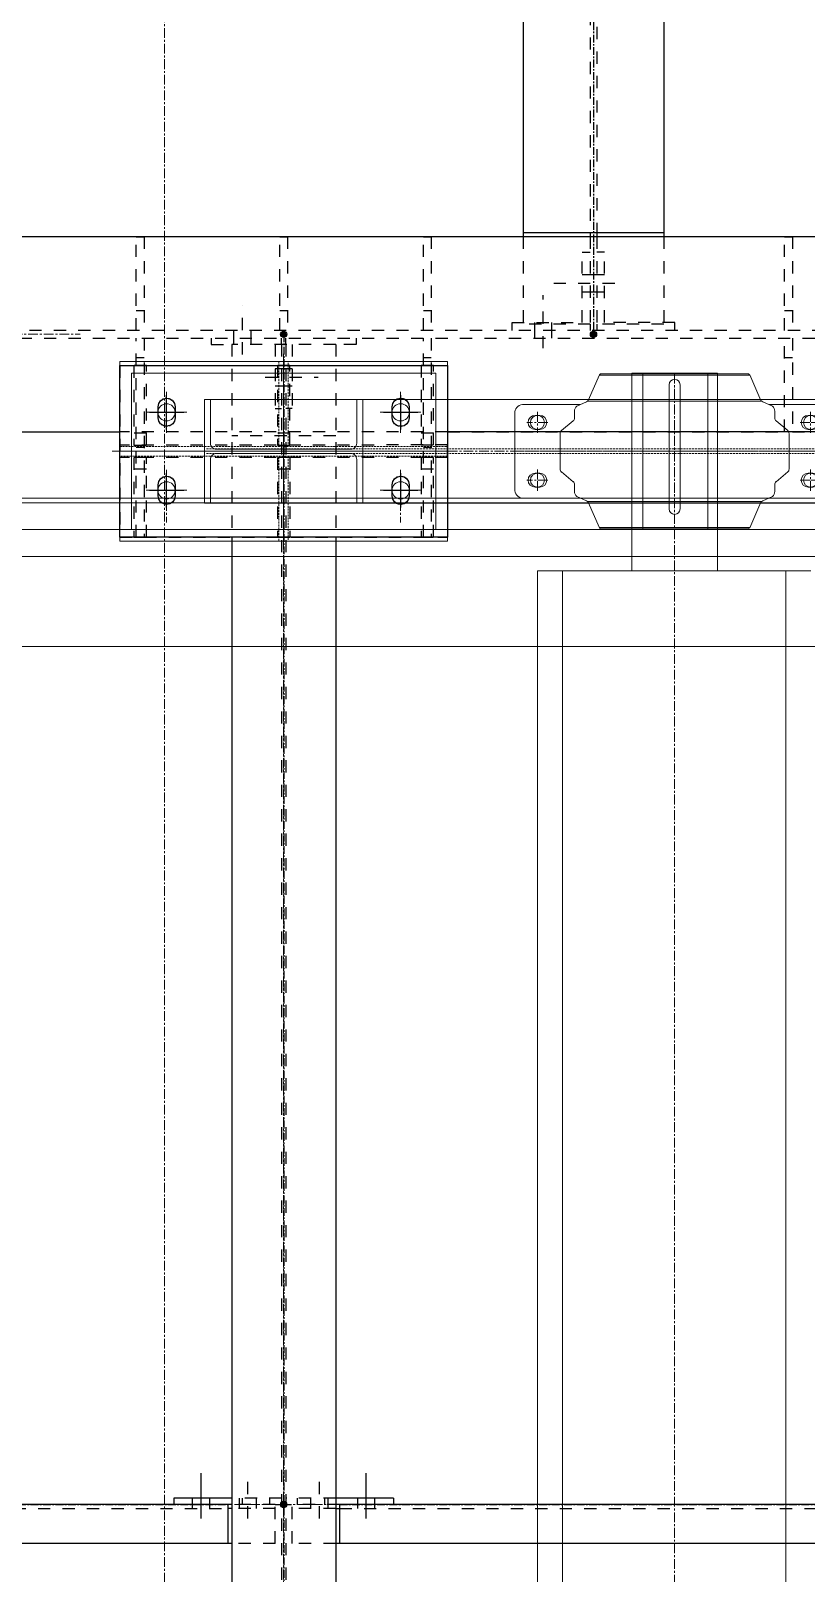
# Model space of a CAD drawing. Header units: inches. Extents: x 209270 to 234360, y -180214 to -150194.
# Drawn here: x 222891 to 223884, y -161652 to -159675 of the extents above; entities that cross this region are included whole.
import ezdxf

# ---------------------------------------------------------------- set-up
doc = ezdxf.new("R2010")
doc.units = ezdxf.units.IN
doc.header["$LTSCALE"] = 10
doc.header["$MEASUREMENT"] = 0
for name, pattern in [('CENTER', [2, 1.25, -0.25, 0.25, -0.25]), ('DXK_LINE_DOT2', [3.9198, 1.9599, -1.9599]), ('HIDDEN', [0.375, 0.25, -0.125])]:
    doc.linetypes.add(name, pattern=pattern)
doc.layers.get('0').update_dxf_attribs({"color": 1})
for name, color, linetype in [('_BLUE_0', 5, 'Continuous'), ('_BLUE_1', 5, 'Continuous'), ('_BLUE_2', 5, 'Continuous'), ('_BLUE_4', 5, 'Continuous')]:
    doc.layers.add(name, color=color, linetype=linetype)
for name, color, linetype, lineweight in [('adani logo', 1, 'Continuous', 15), ('All Bought', 1, 'Continuous', 9), ('Belt', 1, 'Continuous', 9), ('CEN', 1, 'CENTER', 9), ('DIM', 1, 'Continuous', 13), ('HIDDDEN', 1, 'HIDDEN', 9), ('HIDDEN', 1, 'HIDDEN', 9), ('MAIN OBJECT', 1, 'Continuous', 18), ('OBJECT', 1, 'Continuous', 18), ('STR25', 1, 'Continuous', 5)]:
    doc.layers.add(name, color=color, linetype=linetype, lineweight=lineweight)

# ---------------------------------------------------------------- blocks, each defined once
blk = doc.blocks.new('A$Ccd523e08')
at = {"layer": 'CEN'}
blk.add_line((-55.5, 1500, 4.7), (-2941.9, 1500, 4.7), dxfattribs=at)
blk = doc.blocks.new('A$C1f4f58bd')
at = {"layer": 'CEN'}
blk.add_lwpolyline([(1100, 2200), (5000, 2200), (5000, -2700), (1100, -2700)], close=True, dxfattribs=at)
blk = doc.blocks.new('A$Cee1ce5ad')
at = {"layer": 'All Bought'}
for p, q in [((-92.9, 99.5), (92.9, 99.5)), ((-110.6, 65.2), (-96.5, 98)), ((-96.6, 97.8), (96.6, 97.8)), ((-6.9, 85.4), (-6.9, -73.9)), ((6.9, 85.4), (6.9, -73.9)), ((110.6, 65.2), (96.5, 98)), ((-195, 60), (-120.6, 60)), ((-125.4, 57.7), (-113, 63.5)), ((-111.9, 64.2), (111.9, 64.2)), ((125.4, 57.7), (113, 63.5)), ((120.6, 60), (195, 60)), ((-205, 48.3), (-205, -48.3)), ((-128.3, 51.5), (-128.3, 42.7)), ((128.3, 51.5), (128.3, 42.7)), ((205, 48.3), (205, -48.3)), ((-146.7, 22.7), (-146.7, -22.7)), ((-144.9, 26.5), (-130.1, 38.9)), ((144.9, 26.5), (130.1, 38.9)), ((146.7, 22.7), (146.7, -22.7)), ((-144.9, -26.5), (-130.1, -38.9)), ((144.9, -26.5), (130.1, -38.9)), ((-128.3, -51.5), (-128.3, -42.7)), ((-125.4, -57.7), (-113, -63.5)), ((125.4, -57.7), (113, -63.5)), ((128.3, -51.5), (128.3, -42.7)), ((-195, -60), (-120.6, -60)), ((-111.9, -64.2), (111.9, -64.2)), ((-110.6, -65.2), (-96.5, -98)), ((110.6, -65.2), (96.5, -98)), ((120.6, -60), (195, -60)), ((-96.6, -97.8), (96.6, -97.8)), ((-92.9, -99.5), (92.9, -99.5))]:
    blk.add_line(p, q, dxfattribs=at)
at = {"layer": 'All Bought', "ltscale": 50}
for p, q in [((-42.5, 99.5), (-42.5, -99.5)), ((40.8, 99.5), (40.8, -99.5))]:
    blk.add_line(p, q, dxfattribs=at)
at = {"layer": 'All Bought'}
for points in [[(-171.2, 28, 1), (-171.2, 46), (-177.2, 46, 1), (-177.2, 28)], [(178.8, 28, 1), (178.8, 46), (172.8, 46, 1), (172.8, 28)], [(-171.2, -46, 1), (-171.2, -28), (-177.2, -28, 1), (-177.2, -46)], [(178.8, -46, 1), (178.8, -28), (172.8, -28, 1), (172.8, -46)]]:
    blk.add_lwpolyline(points, format="xyb", close=True, dxfattribs=at)
for centre, radius, start, end in [((-92.9, 94.5), 5, 90, 135), ((92.9, 94.5), 5, 45, 90), ((0, 85.4), 6.9, 0, 180), ((-193.5, 48.6), 11.5, 97.6625, 181.1349), ((-116.5, 71.1), 8.33, 295, 315), ((116.5, 71.1), 8.33, 225, 245), ((193.5, 48.6), 11.5, 358.8651, 82.3375), ((-133.3, 42.7), 5, 310, 0), ((-120.5, 51.7), 7.85, 129.2243, 180.8268), ((120.5, 51.7), 7.85, 359.1732, 50.7757), ((133.3, 42.7), 5, 180, 230), ((-141.7, 22.7), 5, 130, 180), ((141.7, 22.7), 5, 0, 50), ((-141.7, -22.7), 5, 180, 230), ((-133.3, -42.7), 5, 0, 50), ((133.3, -42.7), 5, 130, 180), ((141.7, -22.7), 5, 310, 0), ((-193.5, -48.6), 11.5, 178.8651, 262.3375), ((-120.5, -51.7), 7.85, 179.1732, 230.7757), ((120.5, -51.7), 7.85, 309.2243, 0.8268), ((193.5, -48.6), 11.5, 277.6625, 1.1349), ((-116.5, -71.1), 8.33, 45, 65), ((0, -73.9), 6.9, 180, 0), ((116.5, -71.1), 8.33, 115, 135), ((-92.9, -94.5), 5, 225, 270), ((92.9, -94.5), 5, 270, 315)]:
    blk.add_arc(centre, radius, start, end, dxfattribs=at)
at = {"layer": 'CEN'}
for p, q in [((0, 99.5), (0, -99.5)), ((-174.2, 50.5), (-174.2, 23.5)), ((175.8, 50.5), (175.8, 23.5)), ((-160.7, 37), (-187.7, 37)), ((162.3, 37), (189.3, 37)), ((-205, 0), (205, 0)), ((-160.7, -37), (-187.7, -37)), ((-174.2, -50.5), (-174.2, -23.5)), ((162.3, -37), (189.3, -37)), ((175.8, -50.5), (175.8, -23.5))]:
    blk.add_line(p, q, dxfattribs=at)
blk = doc.blocks.new('A$C439c46b0')
at = {"layer": 'CEN'}
for p, q in [((0, 124.8), (0, -124.8)), ((-150, 30), (-150, 70)), ((150, 70), (150, 30)), ((-176.1, 50), (-123.9, 50)), ((123.9, 50), (176.1, 50)), ((-219.8, 0), (219.8, 0)), ((-150, -70), (-150, -30)), ((150, -30), (150, -70)), ((-123.9, -50), (-176.1, -50)), ((176.1, -50), (123.9, -50))]:
    blk.add_line(p, q, dxfattribs=at)
at = {"layer": 'MAIN OBJECT', "elevation": -528}
blk.add_lwpolyline([(-195, 100), (195, 100), (195, -100), (-195, -100)], close=True, dxfattribs=at)
at = {"layer": 'MAIN OBJECT'}
for centre in [(-150, 50, -1074.4), (150, 50, -1074.4), (-150, -50, -1074.4), (150, -50, -1074.4)]:
    blk.add_circle(centre, 11, dxfattribs=at)
blk = doc.blocks.new('A$C4ed3ba51')
at = {"layer": 'CEN'}
for p, q in [((0, 115), (0, -115)), ((-150, 23.9), (-150, 91.1)), ((150, 23.9), (150, 91.1)), ((-130, 50), (-170, 50)), ((130, 50), (170, 50)), ((-210, 0), (210, 0)), ((-150, -23.9), (-150, -76.1)), ((150, -23.9), (150, -76.1)), ((-130, -50), (-170, -50)), ((130, -50), (170, -50))]:
    blk.add_line(p, q, dxfattribs=at)
at = {"layer": 'HIDDDEN'}
for points in [[(6, 6), (6, 115), (-6, 115), (-6, 6)], [(6, -6), (6, -115), (-6, -115), (-6, -6)]]:
    blk.add_lwpolyline(points, dxfattribs=at)
blk.add_lwpolyline([(-210, -6), (210, -6), (210, 6), (-210, 6)], close=True, dxfattribs=at)
at = {"layer": 'HIDDEN', "elevation": -528}
for points in [[(-139, 57, 1), (-161, 57), (-161, 43, 1), (-139, 43)], [(139, 57, -1), (161, 57), (161, 43, -1), (139, 43)], [(-139, -57, -1), (-161, -57), (-161, -43, -1), (-139, -43)], [(139, -57, 1), (161, -57), (161, -43, 1), (139, -43)]]:
    blk.add_lwpolyline(points, format="xyb", close=True, dxfattribs=at)
at = {"layer": 'MAIN OBJECT'}
blk.add_lwpolyline([(-101.5, 66.5), (-93.7, 66.5), (-93.7, 10.4, 0.414214), (-86.1, 2.8), (86.1, 2.8, 0.414214), (93.7, 10.4), (93.7, 66.5), (101.5, 66.5), (101.5, -66.5), (93.7, -66.5), (93.7, -66.5), (93.7, -10.4, 0.414214), (86.1, -2.8), (-86.1, -2.8, 0.414214), (-93.7, -10.4), (-93.7, -66.5), (-93.7, -66.5), (-101.5, -66.5)], format="xyb", close=True, dxfattribs=at)
at = {"layer": 'STR25', "elevation": -528}
blk.add_lwpolyline([(-210, 115), (210, 115), (210, -115), (-210, -115)], close=True, dxfattribs=at)
at = {"layer": 'adani logo'}
blk.add_blockref('A$C439c46b0', (0, 0), dxfattribs=at)
blk = doc.blocks.new('RTR')
at = {"layer": 'All Bought'}
for p, q in [((-83462, -1561510, 7412901051.7), (-83462, -1561763)), ((-83462, -1561510, 7412901051.7), (-83352, -1561510, 7412901051.7)), ((-83352, -1561510, 7412901051.7), (-83352, -1561763)), ((-83232.6, -1561763), (-83582.6, -1561763)), ((-83582.6, -1561763), (-83582.6, -1564163)), ((-83550.6, -1561763), (-83550.6, -1564163)), ((-83264.6, -1561763), (-83264.6, -1564163))]:
    blk.add_line(p, q, dxfattribs=at)
at = {"layer": 'CEN'}
for p, q in [((-83407, -1561510.1), (-83407, -1564406.4)), ((-83582.8, -1561559.5, 3956186986.7), (-83582.8, -1561586.5, 3956186986.7)), ((-83569.3, -1561573, 3956186986.7), (-83596.3, -1561573, 3956186986.7)), ((-83219.3, -1561573, 3956186986.7), (-83246.3, -1561573, 3956186986.7)), ((-82885.2, -1561610, 4202462826.4), (-84008.2, -1561610, 10666859653.8)), ((-83462, -1561610, 7412901051.7), (-83352, -1561610, 7412901051.7)), ((-83582.8, -1561633.5, 3956186986.7), (-83582.8, -1561660.5, 3956186986.7)), ((-83569.3, -1561647, 3956186986.7), (-83596.3, -1561647, 3956186986.7)), ((-83219.3, -1561647, 3956186986.7), (-83246.3, -1561647, 3956186986.7)), ((-83908.2, -1564415.8), (-83908.2, -1561663.2)), ((-83557, -1562960, 7412901048.3), (-83257, -1562960, 7412901048.3))]:
    blk.add_line(p, q, dxfattribs=at)
at = {"layer": 'HIDDDEN'}
for p, q in [((-82808.2, -1561607, 10666859653.8), (-84008.2, -1561607, 10666859653.8)), ((-82808.2, -1561613, 10666859653.8), (-84008.2, -1561613, 10666859653.8))]:
    blk.add_line(p, q, dxfattribs=at)
at = {"layer": 'MAIN OBJECT'}
for centre in [(-83582.8, -1561573, 3956186986.7), (-83232.8, -1561573, 3956186986.7), (-83582.8, -1561647, 3956186986.7), (-83232.8, -1561647, 3956186986.7)]:
    blk.add_circle(centre, 9, dxfattribs=at)
at = {"layer": 'OBJECT'}
for p, q in [((-82808.2, -1561543.5, 10666859653.8), (-84008.2, -1561543.5, 10666859653.8)), ((-82808.2, -1561676.5, 10666859653.8), (-84008.2, -1561676.5, 10666859653.8))]:
    blk.add_line(p, q, dxfattribs=at)
at = {"xscale": -0.9999999999999998, "rotation": 180.0000896999132}
blk.add_blockref('A$C4ed3ba51', (-83908.2, -1561610, 8882565593.7), dxfattribs=at)
at = {"layer": 'MAIN OBJECT', "xscale": -0.9999999999999989, "rotation": 4.48499566286e-05}
blk.add_blockref('A$Cee1ce5ad', (-83407, -1561610, 7412901051.7), dxfattribs=at)
blk = doc.blocks.new('MECH_DRAWING')
at = {"layer": 'Belt'}
blk.add_line((232515.7, -160463.7, 0), (219599.9, -160463.7, 0), dxfattribs=at)
at = {"layer": 'CEN'}
for p, q in [((220972.4, -160313.7), (228896, -160313.7)), ((232515.4, -160313.7), (221148.1, -160313.7)), ((220011.9, -161563.7), (232509.3, -161563.7))]:
    blk.add_line(p, q, dxfattribs=at)
at = {"layer": 'HIDDEN'}
for p, q in [((220972.4, -160279.8, 8793052905.5), (228896, -160279.8, 8793052905.5)), ((232515.4, -160279.8, 7050750846.7), (221148.1, -160279.8, 7050750846.7))]:
    blk.add_line(p, q, dxfattribs=at)
at = {"layer": 'MAIN OBJECT'}
for p, q in [((220972.4, -160273.7), (228896, -160273.7)), ((232515.4, -160273.7), (221148.1, -160273.7)), ((220972.4, -160348.7), (228896, -160348.7)), ((232515.5, -160348.7), (221148.1, -160348.7))]:
    blk.add_line(p, q, dxfattribs=at)
at = {"layer": 'DIM'}
blk.add_blockref('A$C1f4f58bd', (221961.9, -161563.7, -450449365.8), dxfattribs=at)
at = {"layer": 'DIM', "xscale": -1}
blk.add_blockref('A$Ccd523e08', (220011.9, -161563.7, 0.8), dxfattribs=at)
at = {"layer": 'MAIN OBJECT'}
blk.add_blockref('RTR', (307122.9, 1401396.3, -8882565064.9), dxfattribs=at)
blk = doc.blocks.new('Part-116860372-116595 - 114867')
at = {"layer": '_BLUE_1', "linetype": 'DXK_LINE_DOT2'}
for p, q in [((17089.3, 19020.8), (17089.3, 18893.3)), ((17109.3, 19020.8), (17089.3, 19020.8)), ((17109.3, 18893.3), (17109.3, 19020.8)), ((17109.3, 18912.1), (17089.3, 18912.1)), ((17089.3, 18893.3), (17109.3, 18893.3))]:
    blk.add_line(p, q, dxfattribs=at)
blk = doc.blocks.new('Part-116860372-115945 - 114867')
at = {"layer": '_BLUE_1', "linetype": 'DXK_LINE_DOT2'}
for p, q in [((17213.3, 19064.6), (17213.3, 19054.6)), ((17213.3, 19054.6), (17246.1, 19054.6)), ((17315.8, 19054.6), (17315.8, 18952.1)), ((17325.8, 19054.6), (17325.8, 19064.6)), ((17315.8, 18952.1), (17325.8, 18952.1))]:
    blk.add_line(p, q, dxfattribs=at)
blk = doc.blocks.new('Part-116860372-157426 - 114867')
at = {"layer": '_BLUE_1', "linetype": 'DXK_LINE_DOT2'}
for p, q in [((17093.1, 19227.1), (16894.3, 19227.1)), ((17323.1, 19227.1), (17105.6, 19227.1)), ((17553.1, 19227.1), (17335.6, 19227.1)), ((18131.8, 19227.1), (17565.6, 19227.1)), ((18343.1, 19227.1), (18144.3, 19227.1)), ((16894.3, 18914.6), (17066.8, 18914.6)), ((17591.8, 18914.6), (18131.8, 18914.6)), ((18144.3, 18914.6), (18316.8, 18914.6))]:
    blk.add_line(p, q, dxfattribs=at)
blk = doc.blocks.new('Bolt-116860372-115947 - 114867')
at = {"layer": '_BLUE_1', "linetype": 'DXK_LINE_DOT2'}
for p, q in [((17263.3, 19038.3), (17263.3, 19117.1)), ((17249.5, 19064.6), (17249.5, 19077.1)), ((17249.5, 19054.6), (17249.5, 19064.6)), ((17277, 19064.6), (17277, 19077.1)), ((17277, 19054.6), (17277, 19064.6))]:
    blk.add_line(p, q, dxfattribs=at)
blk = doc.blocks.new('Part-116860372-114969 - 114867')
at = {"layer": '_BLUE_4', "linetype": 'Continuous'}
blk.add_hatch(color=256, dxfattribs=at).paths.add_polyline_path([(17825.6, 19065.8, -1), (17825.6, 19075.8, -1)])
at = {"layer": '_BLUE_1', "linetype": 'DXK_LINE_DOT2'}
for p, q in [((17830.9, 24933.3), (17830.9, 19233.3)), ((17820.2, 23975.8), (17820.2, 19233.3)), ((17713.1, 19227.1), (17713.1, 19087.1)), ((17820.2, 19227.1), (17820.2, 19087.1)), ((17830.9, 19227.1), (17830.9, 19087.1)), ((17938.1, 19227.1), (17938.1, 19087.1)), ((17938.1, 19087.1), (17713.1, 19087.1))]:
    blk.add_line(p, q, dxfattribs=at)
at = {"layer": '_BLUE_2', "linetype": 'Continuous'}
for p, q in [((17713.1, 24939.6), (17713.1, 19227.1)), ((17938.1, 24939.6), (17938.1, 19227.1)), ((17938.1, 19233.3), (17713.1, 19233.3)), ((17820.2, 19233.3), (17820.2, 19227.1)), ((17830.9, 19233.3), (17830.9, 19227.1))]:
    blk.add_line(p, q, dxfattribs=at)
at = {"layer": '_BLUE_4', "linetype": 'CENTER'}
blk.add_line((17825.6, 25070.8), (17825.6, 19070.8), dxfattribs=at)
at = {"layer": '_BLUE_4', "linetype": 'Continuous'}
blk.add_circle((17825.6, 19070.8), 5, dxfattribs=at)
blk = doc.blocks.new('Part-116860372-114988 - 114867')
at = {"layer": '_BLUE_4', "linetype": 'Continuous'}
blk.add_hatch(color=256, dxfattribs=at).paths.add_polyline_path([(17329.3, 19065.8, -1), (17329.3, 19075.8, -1)])
at = {"layer": '_BLUE_1', "linetype": 'DXK_LINE_DOT2'}
for p, q in [((17412.6, 19054.6), (17246.1, 19054.6)), ((17246.1, 19054.6), (17246.1, 18745.8)), ((17325.8, 19054.6), (17325.8, 15338.3)), ((17332.9, 19054.6), (17332.9, 15338.3)), ((17412.6, 19054.6), (17412.6, 18745.8)), ((17412.6, 18908.3), (17246.1, 18908.3))]:
    blk.add_line(p, q, dxfattribs=at)
at = {"layer": '_BLUE_2', "linetype": 'Continuous'}
for p, q in [((17246.1, 18745.8), (17246.1, 15645.8)), ((17412.6, 18745.8), (17412.6, 15645.8))]:
    blk.add_line(p, q, dxfattribs=at)
at = {"layer": '_BLUE_4', "linetype": 'CENTER'}
blk.add_line((17329.3, 19070.8), (17329.3, 15320.8), dxfattribs=at)
at = {"layer": '_BLUE_4', "linetype": 'Continuous'}
blk.add_circle((17329.3, 19070.8), 5, dxfattribs=at)
blk = doc.blocks.new('Part-116860372-115034 - 114867')
at = {"layer": '_BLUE_4', "linetype": 'Continuous'}
for points in [[(16454.3, 17190.8, -1), (16454.3, 17200.8, -1)], [(17329.3, 17190.8, -1), (17329.3, 17200.8, -1)]]:
    blk.add_hatch(color=256, dxfattribs=at).paths.add_polyline_path(points)
at = {"layer": '_BLUE_1', "linetype": 'DXK_LINE_DOT2'}
for p, q in [((16467.9, 17133.3), (16467.9, 17195.8)), ((16543.8, 17195.8), (16467.9, 17195.8)), ((16537.6, 17189.6), (16467.9, 17189.6)), ((16543.8, 17189.6), (17239.8, 17189.6)), ((17315.8, 17195.8), (17239.8, 17195.8)), ((17315.8, 17189.6), (17246.1, 17189.6)), ((17315.8, 17133.3), (17315.8, 17195.8)), ((16537.6, 17133.3), (16467.9, 17133.3)), ((17315.8, 17133.3), (17246.1, 17133.3))]:
    blk.add_line(p, q, dxfattribs=at)
at = {"layer": '_BLUE_2', "linetype": 'Continuous'}
for p, q in [((16537.6, 17189.6), (16543.8, 17189.6)), ((17239.8, 17195.8), (16543.8, 17195.8)), ((16543.8, 17195.8), (16543.8, 17133.3)), ((17239.8, 17195.8), (17239.8, 17133.3)), ((17246.1, 17189.6), (17239.8, 17189.6)), ((17246.1, 17133.3), (16537.6, 17133.3))]:
    blk.add_line(p, q, dxfattribs=at)
at = {"layer": '_BLUE_4', "linetype": 'CENTER'}
for p, q in [((16454.3, 17195.8), (16467.9, 17195.8)), ((16543.8, 17195.8), (17239.8, 17195.8)), ((17315.8, 17195.8), (17329.3, 17195.8))]:
    blk.add_line(p, q, dxfattribs=at)
at = {"layer": '_BLUE_4', "linetype": 'Continuous'}
for centre in [(16454.3, 17195.8), (17329.3, 17195.8)]:
    blk.add_circle(centre, 5, dxfattribs=at)
blk = doc.blocks.new('Part-116860372-115035 - 114867')
at = {"layer": '_BLUE_4', "linetype": 'Continuous'}
for points in [[(17329.3, 17190.8, -1), (17329.3, 17200.8, -1)], [(18579.3, 17190.8, -1), (18579.3, 17200.8, -1)]]:
    blk.add_hatch(color=256, dxfattribs=at).paths.add_polyline_path(points)
at = {"layer": '_BLUE_1', "linetype": 'DXK_LINE_DOT2'}
for p, q in [((17342.9, 17133.3), (17342.9, 17195.8)), ((17418.8, 17195.8), (17342.9, 17195.8)), ((17412.6, 17189.6), (17342.9, 17189.6)), ((17418.8, 17189.6), (18489.8, 17189.6)), ((18565.8, 17195.8), (18489.8, 17195.8)), ((18565.8, 17189.6), (18496.1, 17189.6)), ((18565.8, 17133.3), (18565.8, 17195.8)), ((17412.6, 17133.3), (17342.9, 17133.3)), ((18565.8, 17133.3), (18496.1, 17133.3))]:
    blk.add_line(p, q, dxfattribs=at)
at = {"layer": '_BLUE_2', "linetype": 'Continuous'}
for p, q in [((17412.6, 17189.6), (17418.8, 17189.6)), ((18489.8, 17195.8), (17418.8, 17195.8)), ((17418.8, 17195.8), (17418.8, 17133.3)), ((18489.8, 17195.8), (18489.8, 17133.3)), ((18496.1, 17189.6), (18489.8, 17189.6)), ((18496.1, 17133.3), (17412.6, 17133.3))]:
    blk.add_line(p, q, dxfattribs=at)
at = {"layer": '_BLUE_4', "linetype": 'CENTER'}
for p, q in [((17329.3, 17195.8), (17342.9, 17195.8)), ((17418.8, 17195.8), (18489.8, 17195.8)), ((18565.8, 17195.8), (18579.3, 17195.8))]:
    blk.add_line(p, q, dxfattribs=at)
at = {"layer": '_BLUE_4', "linetype": 'Continuous'}
for centre in [(17329.3, 17195.8), (18579.3, 17195.8)]:
    blk.add_circle(centre, 5, dxfattribs=at)
blk = doc.blocks.new('Bolt-116860372-149904 - 114867')
at = {"layer": '_BLUE_1', "linetype": 'DXK_LINE_DOT2'}
for p, q in [((17745.2, 19048.3), (17745.2, 19133.3)), ((17731.4, 19077.1), (17731.4, 19089.6)), ((17758.9, 19077.1), (17758.9, 19089.6)), ((17731.4, 19064.6), (17731.4, 19077.1)), ((17758.9, 19064.6), (17758.9, 19077.1))]:
    blk.add_line(p, q, dxfattribs=at)
blk = doc.blocks.new('Part-116860372-115112 - 114867')
at = {"layer": '_BLUE_1', "linetype": 'DXK_LINE_DOT2'}
blk.add_line((17591.8, 18914.6), (17066.8, 18914.6), dxfattribs=at)
at = {"layer": '_BLUE_2', "linetype": 'Continuous'}
for p, q in [((20038.1, 19227.1), (9419.3, 19227.1)), ((9419.3, 18914.6), (17066.8, 18914.6)), ((18316.8, 18914.6), (17591.8, 18914.6))]:
    blk.add_line(p, q, dxfattribs=at)
blk = doc.blocks.new('Part-116860372-115114 - 114867')
at = {"layer": '_BLUE_1', "linetype": 'DXK_LINE_DOT2'}
for p, q in [((20038.1, 19077.1), (9419.3, 19077.1)), ((9419.3, 19064.6), (20038.1, 19064.6))]:
    blk.add_line(p, q, dxfattribs=at)
blk = doc.blocks.new('Part-116860372-116609 - 114867')
at = {"layer": '_BLUE_1', "linetype": 'DXK_LINE_DOT2'}
for p, q in [((17553.1, 19077.1), (17553.1, 19227.1)), ((17553.1, 19227.1), (17565.6, 19227.1)), ((17565.6, 19227.1), (17565.6, 19077.1)), ((17565.6, 19108.3), (17553.1, 19108.3))]:
    blk.add_line(p, q, dxfattribs=at)
blk = doc.blocks.new('Part-116860372-149907 - 114867')
at = {"layer": '_BLUE_1', "linetype": 'DXK_LINE_DOT2'}
for p, q in [((18131.8, 18914.6), (18131.8, 19064.6)), ((18144.3, 19064.6), (18144.3, 18914.6)), ((18144.3, 19033.3), (18131.8, 19033.3)), ((18144.3, 18914.6), (18131.8, 18914.6))]:
    blk.add_line(p, q, dxfattribs=at)
blk = doc.blocks.new('Part-116860372-116598 - 114867')
at = {"layer": '_BLUE_1', "linetype": 'DXK_LINE_DOT2'}
for p, q in [((17319.3, 19020.8), (17319.3, 18893.3)), ((17339.3, 19020.8), (17319.3, 19020.8)), ((17339.3, 18893.3), (17339.3, 19020.8)), ((17339.3, 18912.1), (17319.3, 18912.1)), ((17319.3, 18893.3), (17339.3, 18893.3))]:
    blk.add_line(p, q, dxfattribs=at)
blk = doc.blocks.new('Part-116860372-116596 - 114867')
at = {"layer": '_BLUE_1', "linetype": 'DXK_LINE_DOT2'}
for p, q in [((17066.8, 19020.8), (17591.8, 19020.9)), ((17066.8, 19020.8), (17066.8, 18745.8)), ((17591.8, 19020.9), (17591.8, 18745.9)), ((17066.8, 18745.8), (17591.8, 18745.9))]:
    blk.add_line(p, q, dxfattribs=at)
blk = doc.blocks.new('Bolt-116860372-115946 - 114867')
at = {"layer": '_BLUE_1', "linetype": 'DXK_LINE_DOT2'}
for p, q in [((17315.8, 19015.8), (17325.8, 19015.8)), ((17325.8, 19015.8), (17332.9, 19015.8)), ((17332.9, 19015.8), (17342.9, 19015.8)), ((17299.5, 19002.1), (17384.5, 19002.1)), ((17315.8, 18988.3), (17325.8, 18988.3)), ((17325.8, 18988.3), (17332.9, 18988.3)), ((17332.9, 18988.3), (17342.9, 18988.3))]:
    blk.add_line(p, q, dxfattribs=at)
blk = doc.blocks.new('Part-116860372-115625 - 114867')
at = {"layer": '_BLUE_1', "linetype": 'DXK_LINE_DOT2'}
for p, q in [((17412.6, 17205.8), (17332.9, 17205.8)), ((17351.6, 17195.8), (17351.6, 17205.8)), ((17395.4, 17195.8), (17395.4, 17205.8))]:
    blk.add_line(p, q, dxfattribs=at)
at = {"layer": '_BLUE_2', "linetype": 'Continuous'}
for p, q in [((17505.4, 17205.8), (17412.6, 17205.8)), ((17505.4, 17205.8), (17505.4, 17195.8)), ((17418.8, 17195.8), (17412.6, 17195.8))]:
    blk.add_line(p, q, dxfattribs=at)
blk = doc.blocks.new('Bolt-116860372-115626 - 114867')
at = {"layer": '_BLUE_1', "linetype": 'DXK_LINE_DOT2'}
for p, q in [((17386.6, 17173.3), (17386.6, 17245.8)), ((17372.9, 17195.8), (17372.9, 17205.8)), ((17400.4, 17195.8), (17400.4, 17205.8)), ((17372.9, 17189.6), (17372.9, 17195.8)), ((17400.4, 17189.6), (17400.4, 17195.8))]:
    blk.add_line(p, q, dxfattribs=at)
at = {"layer": '_BLUE_2', "linetype": 'Continuous'}
for p, q in [((17461.6, 17173.3), (17461.6, 17245.8)), ((17447.9, 17195.8), (17447.9, 17205.8)), ((17475.4, 17195.8), (17475.4, 17205.8)), ((17447.9, 17189.6), (17447.9, 17195.8)), ((17475.4, 17189.6), (17475.4, 17195.8))]:
    blk.add_line(p, q, dxfattribs=at)
blk = doc.blocks.new('Part-116860372-115637 - 114867')
at = {"layer": '_BLUE_1', "linetype": 'DXK_LINE_DOT2'}
for p, q in [((17325.8, 17205.8), (17246.1, 17205.8)), ((17263.3, 17195.8), (17263.3, 17205.8)), ((17307, 17195.8), (17307, 17205.8))]:
    blk.add_line(p, q, dxfattribs=at)
at = {"layer": '_BLUE_2', "linetype": 'Continuous'}
for p, q in [((17246.1, 17205.8), (17153.3, 17205.8)), ((17153.3, 17205.8), (17153.3, 17195.8)), ((17246.1, 17195.8), (17239.8, 17195.8))]:
    blk.add_line(p, q, dxfattribs=at)
blk = doc.blocks.new('Bolt-116860372-115638 - 114867')
at = {"layer": '_BLUE_1', "linetype": 'DXK_LINE_DOT2'}
for p, q in [((17272, 17173.3), (17272, 17245.8)), ((17258.3, 17195.8), (17258.3, 17205.8)), ((17285.8, 17195.8), (17285.8, 17205.8)), ((17258.3, 17189.6), (17258.3, 17195.8)), ((17285.8, 17189.6), (17285.8, 17195.8))]:
    blk.add_line(p, q, dxfattribs=at)
at = {"layer": '_BLUE_2', "linetype": 'Continuous'}
for p, q in [((17197, 17173.3), (17197, 17245.8)), ((17183.3, 17195.8), (17183.3, 17205.8)), ((17210.8, 17195.8), (17210.8, 17205.8)), ((17183.3, 17189.6), (17183.3, 17195.8)), ((17210.8, 17189.6), (17210.8, 17195.8))]:
    blk.add_line(p, q, dxfattribs=at)
blk = doc.blocks.new('Part-116860372-116608 - 114867')
at = {"layer": '_BLUE_1', "linetype": 'DXK_LINE_DOT2'}
for p, q in [((17553.1, 18745.9), (17553.1, 19064.6)), ((17565.6, 19064.6), (17565.6, 18745.9)), ((17565.6, 19033.3), (17553.1, 19033.3)), ((17565.6, 18889.6), (17553.1, 18889.6)), ((17565.6, 18745.9), (17553.1, 18745.9))]:
    blk.add_line(p, q, dxfattribs=at)
blk = doc.blocks.new('Part-116860372-116612 - 114867')
at = {"layer": '_BLUE_1', "linetype": 'DXK_LINE_DOT2'}
for p, q in [((17093.1, 19077.1), (17093.1, 19227.1)), ((17093.1, 19227.1), (17105.6, 19227.1)), ((17105.6, 19227.1), (17105.6, 19077.1)), ((17105.6, 19108.3), (17093.1, 19108.3))]:
    blk.add_line(p, q, dxfattribs=at)
blk = doc.blocks.new('Part-116860372-116593 - 114867')
at = {"layer": '_BLUE_1', "linetype": 'DXK_LINE_DOT2'}
for p, q in [((17591.8, 18893.4), (17066.8, 18893.3)), ((17066.8, 18873.3), (17066.8, 18893.3)), ((17591.8, 18873.4), (17591.8, 18893.4)), ((17591.8, 18873.4), (17066.8, 18873.3))]:
    blk.add_line(p, q, dxfattribs=at)
blk = doc.blocks.new('Part-116860372-116597 - 114867')
at = {"layer": '_BLUE_1', "linetype": 'DXK_LINE_DOT2'}
for p, q in [((17109.3, 18873.3), (17089.3, 18873.3)), ((17089.3, 18873.3), (17089.3, 18745.8)), ((17109.3, 18745.8), (17109.3, 18873.3)), ((17109.3, 18854.5), (17089.3, 18854.5)), ((17089.3, 18745.8), (17109.3, 18745.8))]:
    blk.add_line(p, q, dxfattribs=at)
blk = doc.blocks.new('Part-116860372-115944 - 114867')
at = {"layer": '_BLUE_1', "linetype": 'DXK_LINE_DOT2'}
for p, q in [((17332.9, 19054.6), (17332.9, 19064.6)), ((17342.9, 19054.6), (17342.9, 18952.1)), ((17445.4, 19054.6), (17412.6, 19054.6)), ((17445.4, 19064.6), (17445.4, 19054.6)), ((17342.9, 18952.1), (17332.9, 18952.1))]:
    blk.add_line(p, q, dxfattribs=at)
blk = doc.blocks.new('Part-116860372-116601 - 114867')
at = {"layer": '_BLUE_1', "linetype": 'DXK_LINE_DOT2'}
for p, q in [((17569.3, 18873.3), (17549.3, 18873.3)), ((17549.3, 18873.3), (17549.3, 18745.9)), ((17569.3, 18745.9), (17569.3, 18873.3)), ((17569.3, 18854.6), (17549.3, 18854.6)), ((17549.3, 18745.9), (17569.3, 18745.9))]:
    blk.add_line(p, q, dxfattribs=at)
blk = doc.blocks.new('Part-116860372-115991 - 114867')
at = {"layer": '_BLUE_1', "linetype": 'DXK_LINE_DOT2'}
for p, q in [((17807.7, 19089.6), (17807.7, 19202.1)), ((17807.7, 19202.1), (17820.2, 19202.1)), ((17695.2, 19077.1), (17695.2, 19089.6)), ((17695.2, 19089.6), (17807.7, 19089.6)), ((17820.2, 19087.1), (17820.2, 19077.1))]:
    blk.add_line(p, q, dxfattribs=at)
blk = doc.blocks.new('Part-116860372-115992 - 114867')
at = {"layer": '_BLUE_1', "linetype": 'DXK_LINE_DOT2'}
for p, q in [((17843.4, 19202.1), (17830.9, 19202.1)), ((17843.4, 19089.6), (17843.4, 19202.1)), ((17830.9, 19087.1), (17830.9, 19077.1)), ((17955.9, 19089.6), (17843.4, 19089.6)), ((17955.9, 19077.1), (17955.9, 19089.6))]:
    blk.add_line(p, q, dxfattribs=at)
blk = doc.blocks.new('Bolt-116860372-115993 - 114867')
at = {"layer": '_BLUE_1', "linetype": 'DXK_LINE_DOT2'}
for p, q in [((17859.7, 19152.1), (17762.2, 19152.1)), ((17820.2, 19165.8), (17807.7, 19165.8)), ((17830.9, 19165.8), (17820.2, 19165.8)), ((17843.4, 19165.8), (17830.9, 19165.8)), ((17820.2, 19138.3), (17807.7, 19138.3)), ((17830.9, 19138.3), (17820.2, 19138.3)), ((17843.4, 19138.3), (17830.9, 19138.3))]:
    blk.add_line(p, q, dxfattribs=at)
blk = doc.blocks.new('Part-116860372-116594 - 114867')
at = {"layer": '_BLUE_2', "linetype": 'Continuous'}
for p, q in [((17066.8, 19020.8), (17591.8, 19020.9)), ((17066.8, 18745.8), (17066.8, 19020.8)), ((17591.8, 19020.9), (17591.8, 18745.9)), ((17591.8, 18745.9), (17066.8, 18745.8))]:
    blk.add_line(p, q, dxfattribs=at)
blk = doc.blocks.new('Part-116860372-116599 - 114867')
at = {"layer": '_BLUE_1', "linetype": 'DXK_LINE_DOT2'}
for p, q in [((17339.3, 18873.3), (17319.3, 18873.3)), ((17319.3, 18873.3), (17319.3, 18745.8)), ((17339.3, 18873.3), (17339.3, 18745.8)), ((17339.3, 18854.5), (17319.3, 18854.5))]:
    blk.add_line(p, q, dxfattribs=at)
at = {"layer": '_BLUE_2', "linetype": 'Continuous'}
for p, q in [((17319.3, 18745.8), (17319.3, 18745.8)), ((17319.3, 18745.8), (17339.3, 18745.8)), ((17339.3, 18745.8), (17339.3, 18745.8))]:
    blk.add_line(p, q, dxfattribs=at)
blk = doc.blocks.new('Part-116860372-116600 - 114867')
at = {"layer": '_BLUE_1', "linetype": 'DXK_LINE_DOT2'}
for p, q in [((17549.3, 19020.9), (17549.3, 18893.4)), ((17569.3, 19020.9), (17549.3, 19020.9)), ((17569.3, 18893.4), (17569.3, 19020.9)), ((17569.3, 18912.1), (17549.3, 18912.1)), ((17549.3, 18893.4), (17569.3, 18893.4))]:
    blk.add_line(p, q, dxfattribs=at)
blk = doc.blocks.new('Bolt-116860372-116602 - 114867')
at = {"layer": '_BLUE_2', "linetype": 'Continuous'}
for p, q in [((17128.1, 18954.6), (17129.1, 18959.8)), ((17128.1, 18937.1), (17128.1, 18954.6)), ((17129.1, 18959.8), (17132.1, 18964.3)), ((17132.1, 18964.3), (17136.6, 18967.3)), ((17136.6, 18967.3), (17141.8, 18968.3)), ((17141.8, 18918.3), (17141.8, 18973.3)), ((17141.8, 18968.3), (17141.8, 18968.3)), ((17141.8, 18968.3), (17147.1, 18967.3)), ((17147.1, 18967.3), (17151.6, 18964.3)), ((17151.6, 18964.3), (17154.5, 18959.8)), ((17154.5, 18959.8), (17155.6, 18954.6)), ((17155.6, 18954.6), (17155.6, 18937.1)), ((17503.1, 18954.5), (17504.1, 18959.8)), ((17503.1, 18937), (17503.1, 18954.5)), ((17504.1, 18959.8), (17507.1, 18964.3)), ((17507.1, 18964.3), (17511.6, 18967.2)), ((17511.6, 18967.2), (17516.8, 18968.3)), ((17516.8, 18918.3), (17516.8, 18973.3)), ((17516.8, 18968.3), (17516.8, 18968.3)), ((17516.8, 18968.3), (17522.1, 18967.2)), ((17522.1, 18967.2), (17526.6, 18964.3)), ((17526.6, 18964.3), (17529.5, 18959.8)), ((17529.5, 18959.8), (17530.6, 18954.5)), ((17530.6, 18954.5), (17530.6, 18937)), ((17114.3, 18945.8), (17169.3, 18945.8)), ((17129.1, 18931.8), (17128.1, 18937.1)), ((17132.1, 18927.4), (17129.1, 18931.8)), ((17154.5, 18931.8), (17151.6, 18927.3)), ((17155.6, 18937.1), (17154.5, 18931.8)), ((17489.3, 18945.8), (17544.3, 18945.8)), ((17504.1, 18931.8), (17503.1, 18937)), ((17507.1, 18927.3), (17504.1, 18931.8)), ((17529.5, 18931.8), (17526.6, 18927.3)), ((17530.6, 18937), (17529.5, 18931.8)), ((17136.6, 18924.4), (17132.1, 18927.4)), ((17141.8, 18923.3), (17136.6, 18924.4)), ((17147.1, 18924.4), (17141.8, 18923.3)), ((17141.8, 18923.3), (17141.8, 18923.3)), ((17151.6, 18927.3), (17147.1, 18924.4)), ((17511.6, 18924.3), (17507.1, 18927.3)), ((17516.8, 18923.3), (17511.6, 18924.3)), ((17522.1, 18924.3), (17516.8, 18923.3)), ((17516.8, 18923.3), (17516.8, 18923.3)), ((17526.6, 18927.3), (17522.1, 18924.3)), ((17128.1, 18829.6), (17129.1, 18834.8)), ((17129.1, 18834.8), (17132.1, 18839.3)), ((17132.1, 18839.3), (17136.6, 18842.3)), ((17136.6, 18842.3), (17141.8, 18843.3)), ((17141.8, 18793.3), (17141.8, 18848.3)), ((17141.8, 18843.3), (17141.8, 18843.3)), ((17141.8, 18843.3), (17147.1, 18842.3)), ((17147.1, 18842.3), (17151.5, 18839.3)), ((17151.5, 18839.3), (17154.5, 18834.8)), ((17154.5, 18834.8), (17155.6, 18829.6)), ((17503.1, 18829.5), (17504.1, 18834.8)), ((17504.1, 18834.8), (17507.1, 18839.3)), ((17507.1, 18839.3), (17511.6, 18842.2)), ((17511.6, 18842.2), (17516.8, 18843.3)), ((17516.8, 18793.3), (17516.8, 18848.3)), ((17516.8, 18843.3), (17516.8, 18843.3)), ((17516.8, 18843.3), (17522.1, 18842.2)), ((17522.1, 18842.2), (17526.5, 18839.3)), ((17526.5, 18839.3), (17529.5, 18834.8)), ((17529.5, 18834.8), (17530.6, 18829.5)), ((17114.3, 18820.8), (17169.3, 18820.8)), ((17128.1, 18812.1), (17128.1, 18829.6)), ((17129.1, 18806.8), (17128.1, 18812.1)), ((17132.1, 18802.4), (17129.1, 18806.8)), ((17154.5, 18806.8), (17151.5, 18802.3)), ((17155.6, 18812.1), (17154.5, 18806.8)), ((17155.6, 18829.6), (17155.6, 18812.1)), ((17489.3, 18820.8), (17544.3, 18820.8)), ((17503.1, 18812), (17503.1, 18829.5)), ((17504.1, 18806.8), (17503.1, 18812)), ((17507.1, 18802.3), (17504.1, 18806.8)), ((17529.5, 18806.8), (17526.5, 18802.3)), ((17530.6, 18812), (17529.5, 18806.8)), ((17530.6, 18829.5), (17530.6, 18812)), ((17136.6, 18799.4), (17132.1, 18802.4)), ((17141.8, 18798.3), (17136.6, 18799.4)), ((17147.1, 18799.4), (17141.8, 18798.3)), ((17141.8, 18798.3), (17141.8, 18798.3)), ((17151.5, 18802.3), (17147.1, 18799.4)), ((17511.6, 18799.3), (17507.1, 18802.3)), ((17516.8, 18798.3), (17511.6, 18799.3)), ((17522.1, 18799.3), (17516.8, 18798.3)), ((17516.8, 18798.3), (17516.8, 18798.3)), ((17526.5, 18802.3), (17522.1, 18799.3))]:
    blk.add_line(p, q, dxfattribs=at)
blk = doc.blocks.new('Part-116860372-116610 - 114867')
at = {"layer": '_BLUE_1', "linetype": 'DXK_LINE_DOT2'}
for p, q in [((17323.1, 19077.1), (17323.1, 19227.1)), ((17323.1, 19227.1), (17335.6, 19227.1)), ((17335.6, 19227.1), (17335.6, 19077.1)), ((17335.6, 19108.3), (17323.1, 19108.3))]:
    blk.add_line(p, q, dxfattribs=at)
blk = doc.blocks.new('Part-116860372-116611 - 114867')
at = {"layer": '_BLUE_1', "linetype": 'DXK_LINE_DOT2'}
for p, q in [((17093.1, 18745.9), (17093.1, 19064.6)), ((17105.6, 19064.6), (17105.6, 18745.9)), ((17105.6, 19033.3), (17093.1, 19033.3)), ((17105.6, 18889.6), (17093.1, 18889.6)), ((17105.6, 18745.9), (17093.1, 18745.9))]:
    blk.add_line(p, q, dxfattribs=at)
blk = doc.blocks.new('Part-116860372-149906 - 114867')
at = {"layer": '_BLUE_1', "linetype": 'DXK_LINE_DOT2'}
for p, q in [((18131.8, 19077.1), (18131.8, 19227.1)), ((18131.8, 19227.1), (18144.3, 19227.1)), ((18144.3, 19227.1), (18144.3, 19077.1)), ((18144.3, 19108.3), (18131.8, 19108.3))]:
    blk.add_line(p, q, dxfattribs=at)
blk = doc.blocks.new('STR_DRAWING')
at = {"layer": '_BLUE_0', "xscale": 0.8, "yscale": 0.8, "zscale": 0.8}
for name in ['Part-116860372-114969 - 114867', 'Part-116860372-157426 - 114867', 'Part-116860372-115112 - 114867', 'Part-116860372-116612 - 114867', 'Part-116860372-116610 - 114867', 'Part-116860372-116609 - 114867', 'Part-116860372-149906 - 114867', 'Part-116860372-115991 - 114867', 'Part-116860372-115992 - 114867', 'Bolt-116860372-115993 - 114867', 'Bolt-116860372-115947 - 114867', 'Bolt-116860372-149904 - 114867', 'Part-116860372-115114 - 114867', 'Part-116860372-116611 - 114867', 'Part-116860372-115945 - 114867', 'Part-116860372-114988 - 114867', 'Part-116860372-115944 - 114867', 'Part-116860372-116608 - 114867', 'Part-116860372-149907 - 114867', 'Part-116860372-116596 - 114867', 'Part-116860372-116594 - 114867', 'Part-116860372-116595 - 114867', 'Bolt-116860372-115946 - 114867', 'Part-116860372-116598 - 114867', 'Part-116860372-116600 - 114867', 'Bolt-116860372-116602 - 114867', 'Part-116860372-116593 - 114867', 'Part-116860372-116597 - 114867', 'Part-116860372-116599 - 114867', 'Part-116860372-116601 - 114867', 'Bolt-116860372-115638 - 114867', 'Bolt-116860372-115626 - 114867', 'Part-116860372-115034 - 114867', 'Part-116860372-115637 - 114867', 'Part-116860372-115035 - 114867', 'Part-116860372-115625 - 114867']:
    blk.add_blockref(name, (971.5, 4264.2), dxfattribs=at)

msp = doc.modelspace()

# ---------------------------------------------------------------- block references
msp.add_blockref('MECH_DRAWING', (0, 0))
at = {"xscale": 0.9999999999078191, "yscale": 1.0000000000951985}
msp.add_blockref('STR_DRAWING', (208379.9, -179584.5), dxfattribs=at)

doc.saveas('drawing.dxf')
